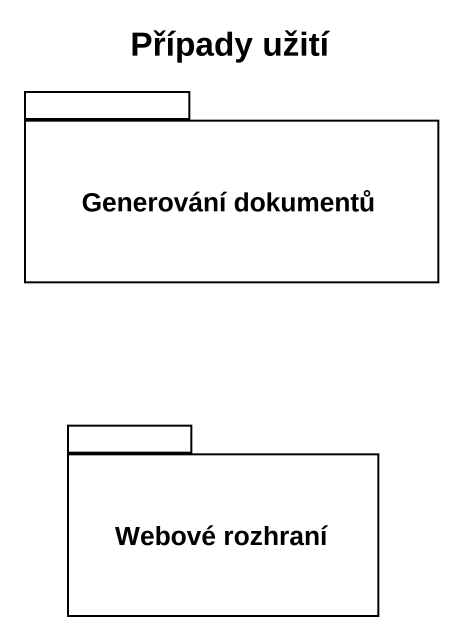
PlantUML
@startuml
title Případy užití
package "Generování dokumentů" as Generování_dokumentů {
}
package "Webové rozhraní" as Webové_rozhraní {
}
@enduml
